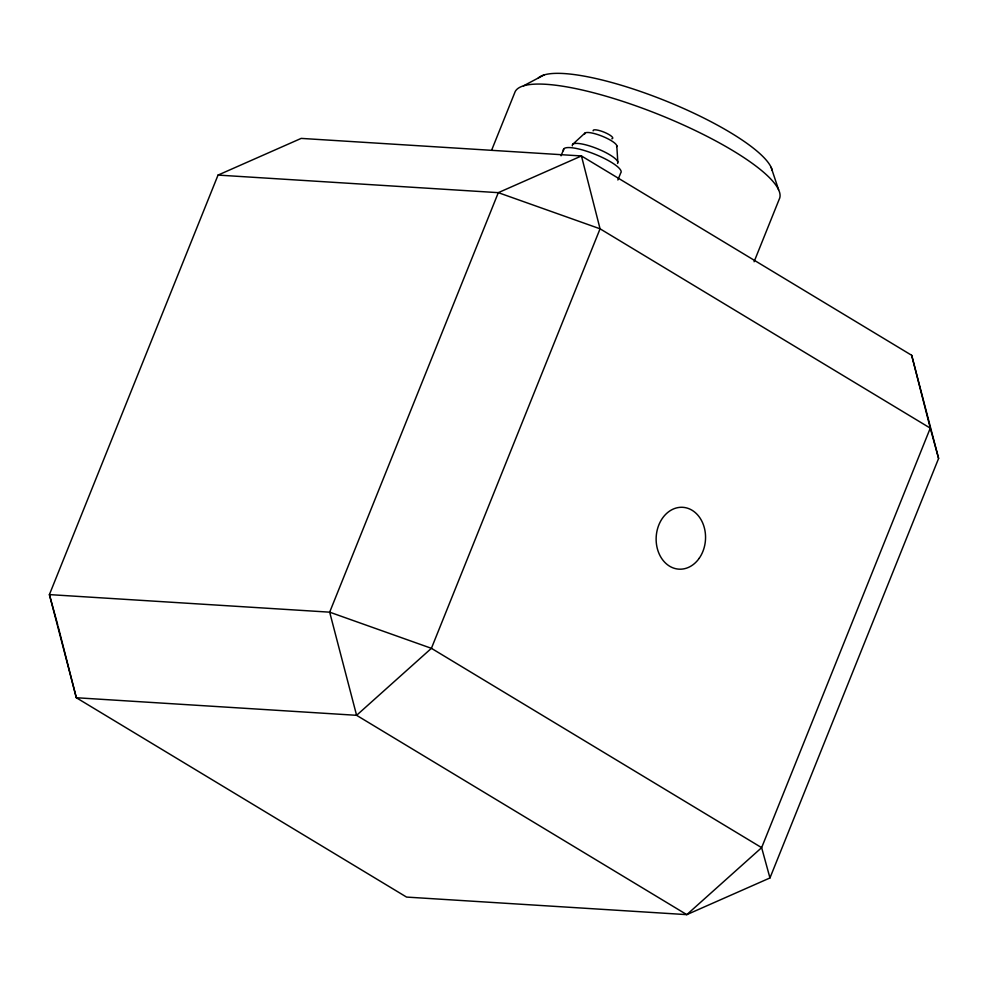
<?xml version="1.0" encoding="UTF-8"?>
<svg xmlns="http://www.w3.org/2000/svg" width="988" height="988" viewBox="0 0 988 988"><rect width="100%" height="100%" fill="white"/><g stroke="black" fill="none" stroke-linecap="round" stroke-linejoin="round"><path stroke-width="1.48" d="M218.039 175.086L49.4 594.603L76.323 697.738L406.55 897.079L686.808 914.641L769.961 877.949L938.6 458.432L911.677 355.297L581.45 155.956L301.192 138.394L218.039 175.086L498.31 192.66L600.062 228.808L930.276 428.137L938.6 458.432M491.715 149.978L515.143 91.686A142.593 33.049 21.9 0 1 662.009 115.794A142.593 33.049 21.9 0 1 779.236 199.206L754.091 261.746M561.061 155.808L563.876 148.818M617.871 180.001L620.686 173.011A30.986 7.175 21.9 0 0 593.702 153.745A30.986 7.175 21.9 0 0 563.493 150.682M572.657 144.372L584.847 133.182M523.479 85.845L544.104 74.94M771.146 167.367L778.581 189.696M769.961 877.949L761.637 847.655L930.276 428.137L911.677 355.297M57.724 624.898L49.4 594.603L329.671 612.165L431.41 648.326L761.637 847.655L686.808 914.641L356.594 715.312L76.323 697.738L58.107 626.38M616.784 145.644L617.809 161.995M538.275 78.027A126.909 29.405 21.9 0 1 662.232 99.516A126.909 29.405 21.9 0 1 772.245 170.504M572.361 145.841A24.465 5.669 21.9 0 1 596.209 148.262A24.465 5.669 21.9 0 1 617.525 163.465M584.637 134.232A17.302 4.014 21.9 0 1 601.507 135.936A17.302 4.014 21.9 0 1 616.574 146.693M593.158 130.861A10.559 2.445 21.9 0 1 604.718 132.429A10.559 2.445 21.9 0 1 611.844 138.814M498.31 192.66L329.671 612.165L356.594 715.312L431.41 648.326L600.062 228.808L581.45 155.956L498.31 192.66M699.195 558.306A30.986 24.688 -86.4 0 0 686.005 507.783A30.986 24.688 -86.4 0 0 657.329 548.612A30.986 24.688 -86.4 0 0 699.195 558.306"/></g></svg>
